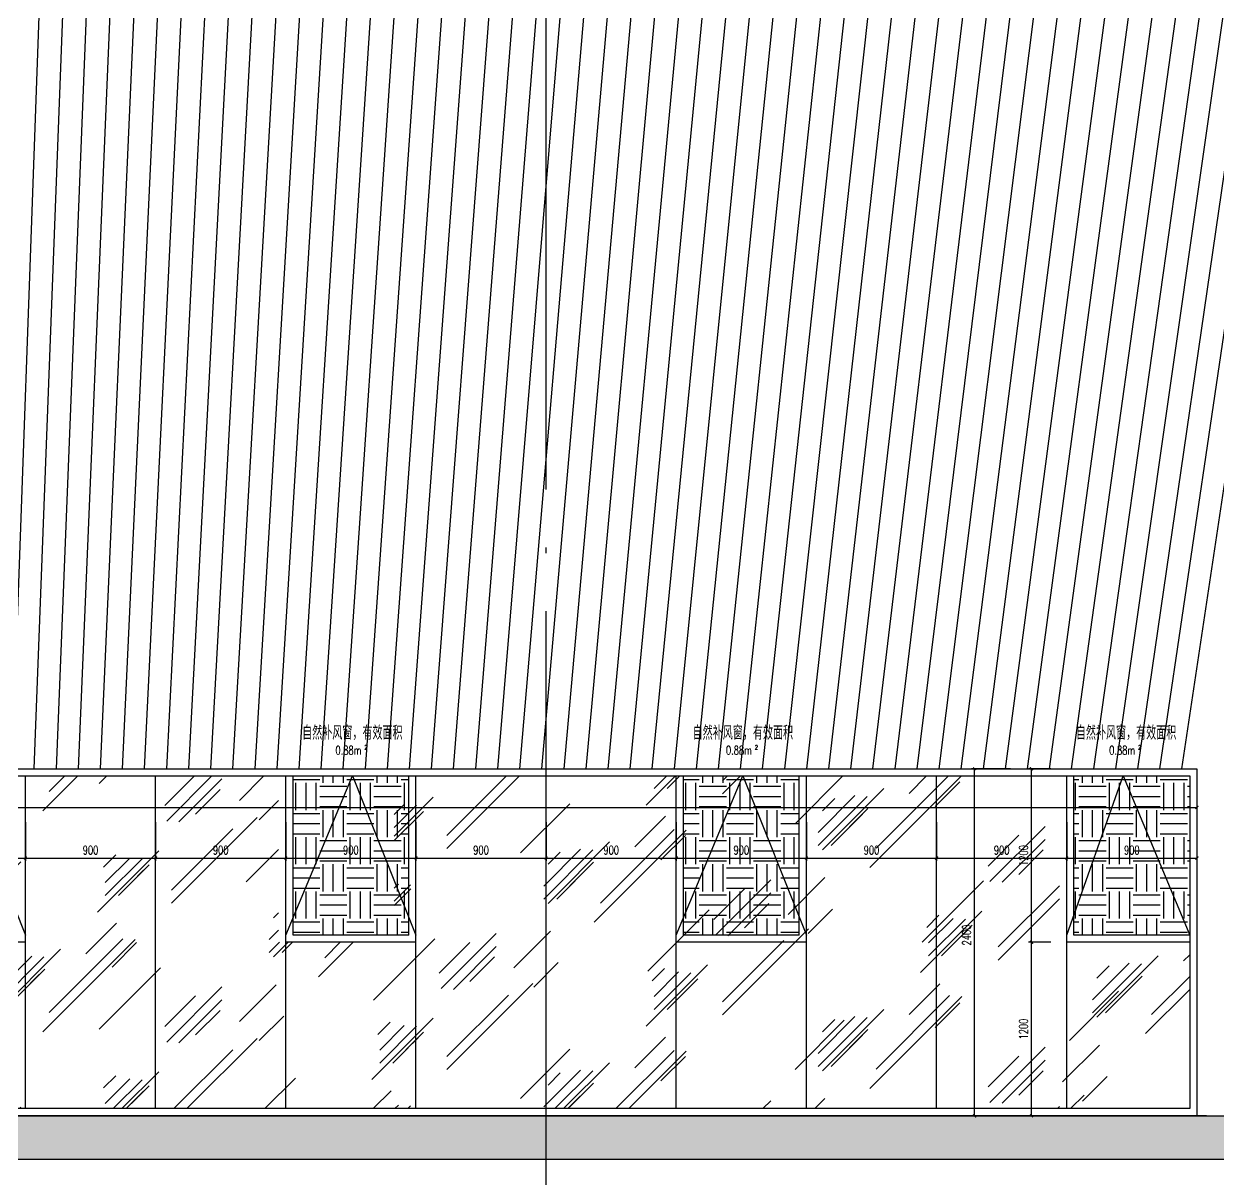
# Model space of a CAD drawing. Extents: x -4210259 to 293730, y -7499 to 868879.
# Drawn here: x -843170 to -834913, y 516800 to 524786 of the extents above; entities that cross this region are included whole.
import ezdxf

# ---------------------------------------------------------------- set-up
doc = ezdxf.new("R2010")
doc.units = 0
doc.header["$LTSCALE"] = 1000
doc.header["$MEASUREMENT"] = 0
doc.linetypes.add('__DASH', pattern=[0.35, 0.25, -0.1])
doc.linetypes.add('DOTE', pattern=[2.4200000000000004, 2, -0.2, 0.02, -0.2])
doc.layers.get('Defpoints').update_dxf_attribs({"color": 210})
for name, color, linetype in [('A-AXIS-DOTE', 14, 'DOTE'), ('A-HATCH-2', 251, 'Continuous'), ('A-LIN-V', 9, 'Continuous'), ('A-WINDOW', 140, 'Continuous'), ('A-门窗表显示尺寸', 160, 'Continuous'), ('AS-WALL', 40, 'Continuous'), ('SPACE', 7, 'Continuous'), ('SPACE_HATCH', 8, 'Continuous'), ('参考线', 8, 'Continuous')]:
    doc.layers.add(name, color=color, linetype=linetype)
doc.layers.add('A-WALL-HATCH', color=8, linetype='Continuous', lineweight=13)
doc.styles.add('_TCH_SPACE', font='SIMPLEX', dxfattribs={"height": 5, "bigfont": 'GBCBIG'})
doc.styles.add('A-DIM_T3', font='SIMPLEX', dxfattribs={"width": 0.7058823529411765, "bigfont": 'GBCBIG'})
doc.dimstyles.new('A-DIM&&20', dxfattribs={"dimtxt": 59.5, "dimasz": 20, "dimexe": 20, "dimexo": 20, "dimgap": 25.25, "dimtad": 1, "dimdec": 0, "dimzin": 0, "dimdsep": 46, "dimtxsty": 'A-DIM_T3', "dimblk": 'ARCHTICK', "dimcen": 0.09, "dimclrt": 7, "dimazin": 2, "dimtfac": 1, "dimtdec": 0, "dimtix": 1, "dimtmove": 2, "dimatfit": 3, "dimfxl": 0, "dimtolj": 1, "dimtzin": 0, "dimarcsym": 0})
pattern_1 = [(0, (0, 0), (187.5, 187.5), [187.5, -187.5]), (0, (0, 70.3125), (187.5, 187.5), [187.5, -187.5]), (0, (0, 140.625), (187.5, 187.5), [187.5, -187.5]), (90, (23.4375, 164.0625), (-187.5, 187.5), [187.5, -187.5]), (90, (93.75, 164.0625), (-187.5, 187.5), [187.5, -187.5]), (90, (164.0625, 164.0625), (-187.5, 187.5), [187.5, -187.5])]

# ---------------------------------------------------------------- blocks, each defined once
blk = doc.blocks.new('_ArchTick')
at = {"color": 0, "linetype": 'ByBlock', "const_width": 0.4}
blk.add_lwpolyline([(-0.5, -0.5), (0.5, 0.5)], dxfattribs=at)
blk = doc.blocks.new('*D1271')
at = {"layer": 'A-门窗表显示尺寸', "color": 0, "lineweight": -2}
for p, q in [((161899.3323832995, 519617.4520265404), (161899.3323832995, 519350.0000000253)), ((182799.3323832988, 519617.4520265404), (182799.3323832988, 519350.0000000253)), ((161899.3323832995, 519370.0000000253), (182799.3323832988, 519370.0000000253))]:
    blk.add_line(p, q, dxfattribs=at)
at = {"layer": 'Defpoints', "color": 0}
for p in [(161899.3323832995, 519637.4520265404), (182799.3323832988, 519637.4520265404), (182799.3323832988, 519370.0000000253)]:
    blk.add_point(p, dxfattribs=at)
at = {"layer": 'A-门窗表显示尺寸', "color": 0, "lineweight": -2, "xscale": 20, "yscale": 20, "zscale": 20, "rotation": 180}
blk.add_blockref('_ArchTick', (161899.3323832995, 519370.0000000253), dxfattribs=at)
at = {"layer": 'A-门窗表显示尺寸', "color": 0, "lineweight": -2, "xscale": 20, "yscale": 20, "zscale": 20}
blk.add_blockref('_ArchTick', (182799.3323832988, 519370.0000000253), dxfattribs=at)
at = {"layer": 'A-门窗表显示尺寸', "color": 7, "insert": (172349.3323832991, 519425.0000000253), "char_height": 59.5, "attachment_point": 5, "style": 'A-DIM_T3'}
blk.add_mtext('\\A1;20900', dxfattribs=at)
blk = doc.blocks.new('*D1272')
at = {"layer": 'A-门窗表显示尺寸', "color": 0, "lineweight": -2}
for p, q in [((181789.3323832988, 518437.4520265644), (181635.6063700412, 518437.4520265644)), ((181655.6063700412, 517237.4520265173), (181655.6063700412, 518437.4520265644)), ((181789.3323832988, 517237.4520265173), (181635.6063700412, 517237.4520265173))]:
    blk.add_line(p, q, dxfattribs=at)
at = {"layer": 'Defpoints', "color": 0}
for p in [(181655.6063700412, 518437.4520265644), (181809.3323832988, 518437.4520265644), (181809.3323832988, 517237.4520265173)]:
    blk.add_point(p, dxfattribs=at)
at = {"layer": 'A-门窗表显示尺寸', "color": 0, "lineweight": -2, "xscale": 20, "yscale": 20, "zscale": 20}
for p, rotation in [((181655.6063700412, 518437.4520265644), 90), ((181655.6063700412, 517237.4520265173), 270)]:
    blk.add_blockref('_ArchTick', p, dxfattribs=dict(at, rotation=rotation))
at = {"layer": 'A-门窗表显示尺寸', "color": 7, "insert": (181600.6063700413, 517837.4520265406), "char_height": 59.5, "attachment_point": 5, "rotation": 90, "style": 'A-DIM_T3'}
blk.add_mtext('\\A1;1200', dxfattribs=at)
blk = doc.blocks.new('*D1273')
at = {"layer": 'A-门窗表显示尺寸', "color": 0, "lineweight": -2}
for p, q in [((181789.3323832988, 519637.4520265406), (181635.6063700412, 519637.4520265406)), ((181655.6063700412, 518437.4520265644), (181655.6063700412, 519637.4520265406)), ((181789.3323832988, 518437.4520265644), (181635.6063700412, 518437.4520265644))]:
    blk.add_line(p, q, dxfattribs=at)
at = {"layer": 'Defpoints', "color": 0}
for p in [(181655.6063700412, 519637.4520265406), (181809.3323832988, 519637.4520265406), (181809.3323832988, 518437.4520265644)]:
    blk.add_point(p, dxfattribs=at)
at = {"layer": 'A-门窗表显示尺寸', "color": 0, "lineweight": -2, "xscale": 20, "yscale": 20, "zscale": 20}
for p, rotation in [((181655.6063700412, 519637.4520265406), 90), ((181655.6063700412, 518437.4520265644), 270)]:
    blk.add_blockref('_ArchTick', p, dxfattribs=dict(at, rotation=rotation))
at = {"layer": 'A-门窗表显示尺寸', "color": 7, "insert": (181600.6063700413, 519037.4520265523), "char_height": 59.5, "attachment_point": 5, "rotation": 90, "style": 'A-DIM_T3'}
blk.add_mtext('\\A1;1200', dxfattribs=at)
blk = doc.blocks.new('*D1274')
at = {"layer": 'A-门窗表显示尺寸', "color": 0, "lineweight": -2}
for p, q in [((181899.3323833118, 519267.4520265404), (181899.3323833118, 519000.0000000253)), ((182799.3323832988, 519267.4520265404), (182799.3323832988, 519000.0000000253)), ((181899.3323833118, 519020.0000000253), (182799.3323832988, 519020.0000000253))]:
    blk.add_line(p, q, dxfattribs=at)
at = {"layer": 'Defpoints', "color": 0}
for p in [(181899.3323833118, 519287.4520265404), (182799.3323832988, 519287.4520265404), (182799.3323832988, 519020.0000000253)]:
    blk.add_point(p, dxfattribs=at)
at = {"layer": 'A-门窗表显示尺寸', "color": 0, "lineweight": -2, "xscale": 20, "yscale": 20, "zscale": 20, "rotation": 180}
blk.add_blockref('_ArchTick', (181899.3323833118, 519020.0000000253), dxfattribs=at)
at = {"layer": 'A-门窗表显示尺寸', "color": 0, "lineweight": -2, "xscale": 20, "yscale": 20, "zscale": 20}
blk.add_blockref('_ArchTick', (182799.3323832988, 519020.0000000253), dxfattribs=at)
at = {"layer": 'A-门窗表显示尺寸', "color": 7, "insert": (182349.3323833053, 519075.0000000253), "char_height": 59.5, "attachment_point": 5, "style": 'A-DIM_T3'}
blk.add_mtext('\\A1;900', dxfattribs=at)
blk = doc.blocks.new('*D1275')
at = {"layer": 'A-门窗表显示尺寸', "color": 0, "lineweight": -2}
for p, q in [((180999.3323833389, 519267.4520265404), (180999.3323833389, 519000.0000000253)), ((181899.3323833118, 519267.4520265404), (181899.3323833118, 519000.0000000253)), ((180999.3323833389, 519020.0000000253), (181899.3323833118, 519020.0000000253))]:
    blk.add_line(p, q, dxfattribs=at)
at = {"layer": 'Defpoints', "color": 0}
for p in [(180999.3323833389, 519287.4520265404), (181899.3323833118, 519287.4520265404), (181899.3323833118, 519020.0000000253)]:
    blk.add_point(p, dxfattribs=at)
at = {"layer": 'A-门窗表显示尺寸', "color": 0, "lineweight": -2, "xscale": 20, "yscale": 20, "zscale": 20, "rotation": 180}
blk.add_blockref('_ArchTick', (180999.3323833389, 519020.0000000253), dxfattribs=at)
at = {"layer": 'A-门窗表显示尺寸', "color": 0, "lineweight": -2, "xscale": 20, "yscale": 20, "zscale": 20}
blk.add_blockref('_ArchTick', (181899.3323833118, 519020.0000000253), dxfattribs=at)
at = {"layer": 'A-门窗表显示尺寸', "color": 7, "insert": (181449.3323833254, 519075.0000000253), "char_height": 59.5, "attachment_point": 5, "style": 'A-DIM_T3'}
blk.add_mtext('\\A1;900', dxfattribs=at)
blk = doc.blocks.new('*D1276')
at = {"layer": 'A-门窗表显示尺寸', "color": 0, "lineweight": -2}
for p, q in [((180099.3323833388, 519267.4520265404), (180099.3323833388, 519000.0000000253)), ((180999.3323833389, 519267.4520265404), (180999.3323833389, 519000.0000000253)), ((180099.3323833388, 519020.0000000253), (180999.3323833389, 519020.0000000253))]:
    blk.add_line(p, q, dxfattribs=at)
at = {"layer": 'Defpoints', "color": 0}
for p in [(180099.3323833388, 519287.4520265404), (180999.3323833389, 519287.4520265404), (180999.3323833389, 519020.0000000253)]:
    blk.add_point(p, dxfattribs=at)
at = {"layer": 'A-门窗表显示尺寸', "color": 0, "lineweight": -2, "xscale": 20, "yscale": 20, "zscale": 20, "rotation": 180}
blk.add_blockref('_ArchTick', (180099.3323833388, 519020.0000000253), dxfattribs=at)
at = {"layer": 'A-门窗表显示尺寸', "color": 0, "lineweight": -2, "xscale": 20, "yscale": 20, "zscale": 20}
blk.add_blockref('_ArchTick', (180999.3323833389, 519020.0000000253), dxfattribs=at)
at = {"layer": 'A-门窗表显示尺寸', "color": 7, "insert": (180549.3323833389, 519075.0000000253), "char_height": 59.5, "attachment_point": 5, "style": 'A-DIM_T3'}
blk.add_mtext('\\A1;900', dxfattribs=at)
blk = doc.blocks.new('*D1277')
at = {"layer": 'A-门窗表显示尺寸', "color": 0, "lineweight": -2}
for p, q in [((179199.3323833388, 519267.4520265404), (179199.3323833388, 519000.0000000253)), ((180099.3323833388, 519267.4520265404), (180099.3323833388, 519000.0000000253)), ((179199.3323833388, 519020.0000000253), (180099.3323833388, 519020.0000000253))]:
    blk.add_line(p, q, dxfattribs=at)
at = {"layer": 'Defpoints', "color": 0}
for p in [(179199.3323833388, 519287.4520265404), (180099.3323833388, 519287.4520265404), (180099.3323833388, 519020.0000000253)]:
    blk.add_point(p, dxfattribs=at)
at = {"layer": 'A-门窗表显示尺寸', "color": 0, "lineweight": -2, "xscale": 20, "yscale": 20, "zscale": 20, "rotation": 180}
blk.add_blockref('_ArchTick', (179199.3323833388, 519020.0000000253), dxfattribs=at)
at = {"layer": 'A-门窗表显示尺寸', "color": 0, "lineweight": -2, "xscale": 20, "yscale": 20, "zscale": 20}
blk.add_blockref('_ArchTick', (180099.3323833388, 519020.0000000253), dxfattribs=at)
at = {"layer": 'A-门窗表显示尺寸', "color": 7, "insert": (179649.3323833388, 519075.0000000253), "char_height": 59.5, "attachment_point": 5, "style": 'A-DIM_T3'}
blk.add_mtext('\\A1;900', dxfattribs=at)
blk = doc.blocks.new('*D1278')
at = {"layer": 'A-门窗表显示尺寸', "color": 0, "lineweight": -2}
for p, q in [((178299.3323833388, 519267.4520265404), (178299.3323833388, 519000.0000000253)), ((179199.3323833388, 519267.4520265404), (179199.3323833388, 519000.0000000253)), ((178299.3323833388, 519020.0000000253), (179199.3323833388, 519020.0000000253))]:
    blk.add_line(p, q, dxfattribs=at)
at = {"layer": 'Defpoints', "color": 0}
for p in [(178299.3323833388, 519287.4520265404), (179199.3323833388, 519287.4520265404), (179199.3323833388, 519020.0000000253)]:
    blk.add_point(p, dxfattribs=at)
at = {"layer": 'A-门窗表显示尺寸', "color": 0, "lineweight": -2, "xscale": 20, "yscale": 20, "zscale": 20, "rotation": 180}
blk.add_blockref('_ArchTick', (178299.3323833388, 519020.0000000253), dxfattribs=at)
at = {"layer": 'A-门窗表显示尺寸', "color": 0, "lineweight": -2, "xscale": 20, "yscale": 20, "zscale": 20}
blk.add_blockref('_ArchTick', (179199.3323833388, 519020.0000000253), dxfattribs=at)
at = {"layer": 'A-门窗表显示尺寸', "color": 7, "insert": (178749.3323833388, 519075.0000000253), "char_height": 59.5, "attachment_point": 5, "style": 'A-DIM_T3'}
blk.add_mtext('\\A1;900', dxfattribs=at)
blk = doc.blocks.new('*D1279')
at = {"layer": 'A-门窗表显示尺寸', "color": 0, "lineweight": -2}
for p, q in [((177399.3323833388, 519267.4520265404), (177399.3323833388, 519000.0000000253)), ((178299.3323833388, 519267.4520265404), (178299.3323833388, 519000.0000000253)), ((177399.3323833388, 519020.0000000253), (178299.3323833388, 519020.0000000253))]:
    blk.add_line(p, q, dxfattribs=at)
at = {"layer": 'Defpoints', "color": 0}
for p in [(177399.3323833388, 519287.4520265404), (178299.3323833388, 519287.4520265404), (178299.3323833388, 519020.0000000253)]:
    blk.add_point(p, dxfattribs=at)
at = {"layer": 'A-门窗表显示尺寸', "color": 0, "lineweight": -2, "xscale": 20, "yscale": 20, "zscale": 20, "rotation": 180}
blk.add_blockref('_ArchTick', (177399.3323833388, 519020.0000000253), dxfattribs=at)
at = {"layer": 'A-门窗表显示尺寸', "color": 0, "lineweight": -2, "xscale": 20, "yscale": 20, "zscale": 20}
blk.add_blockref('_ArchTick', (178299.3323833388, 519020.0000000253), dxfattribs=at)
at = {"layer": 'A-门窗表显示尺寸', "color": 7, "insert": (177849.3323833388, 519075.0000000253), "char_height": 59.5, "attachment_point": 5, "style": 'A-DIM_T3'}
blk.add_mtext('\\A1;900', dxfattribs=at)
blk = doc.blocks.new('*D1280')
at = {"layer": 'A-门窗表显示尺寸', "color": 0, "lineweight": -2}
for p, q in [((176499.3323833388, 519267.4520265404), (176499.3323833388, 519000.0000000253)), ((177399.3323833388, 519267.4520265404), (177399.3323833388, 519000.0000000253)), ((176499.3323833388, 519020.0000000253), (177399.3323833388, 519020.0000000253))]:
    blk.add_line(p, q, dxfattribs=at)
at = {"layer": 'Defpoints', "color": 0}
for p in [(176499.3323833388, 519287.4520265404), (177399.3323833388, 519287.4520265404), (177399.3323833388, 519020.0000000253)]:
    blk.add_point(p, dxfattribs=at)
at = {"layer": 'A-门窗表显示尺寸', "color": 0, "lineweight": -2, "xscale": 20, "yscale": 20, "zscale": 20, "rotation": 180}
blk.add_blockref('_ArchTick', (176499.3323833388, 519020.0000000253), dxfattribs=at)
at = {"layer": 'A-门窗表显示尺寸', "color": 0, "lineweight": -2, "xscale": 20, "yscale": 20, "zscale": 20}
blk.add_blockref('_ArchTick', (177399.3323833388, 519020.0000000253), dxfattribs=at)
at = {"layer": 'A-门窗表显示尺寸', "color": 7, "insert": (176949.3323833388, 519075.0000000253), "char_height": 59.5, "attachment_point": 5, "style": 'A-DIM_T3'}
blk.add_mtext('\\A1;900', dxfattribs=at)
blk = doc.blocks.new('*D1281')
at = {"layer": 'A-门窗表显示尺寸', "color": 0, "lineweight": -2}
for p, q in [((175599.3323833389, 519267.4520265404), (175599.3323833389, 519000.0000000253)), ((176499.3323833388, 519267.4520265404), (176499.3323833388, 519000.0000000253)), ((175599.3323833389, 519020.0000000253), (176499.3323833388, 519020.0000000253))]:
    blk.add_line(p, q, dxfattribs=at)
at = {"layer": 'Defpoints', "color": 0}
for p in [(175599.3323833389, 519287.4520265404), (176499.3323833388, 519287.4520265404), (176499.3323833388, 519020.0000000253)]:
    blk.add_point(p, dxfattribs=at)
at = {"layer": 'A-门窗表显示尺寸', "color": 0, "lineweight": -2, "xscale": 20, "yscale": 20, "zscale": 20, "rotation": 180}
blk.add_blockref('_ArchTick', (175599.3323833389, 519020.0000000253), dxfattribs=at)
at = {"layer": 'A-门窗表显示尺寸', "color": 0, "lineweight": -2, "xscale": 20, "yscale": 20, "zscale": 20}
blk.add_blockref('_ArchTick', (176499.3323833388, 519020.0000000253), dxfattribs=at)
at = {"layer": 'A-门窗表显示尺寸', "color": 7, "insert": (176049.3323833388, 519075.0000000253), "char_height": 59.5, "attachment_point": 5, "style": 'A-DIM_T3'}
blk.add_mtext('\\A1;900', dxfattribs=at)
blk = doc.blocks.new('*D1282')
at = {"layer": 'A-门窗表显示尺寸', "color": 0, "lineweight": -2}
for p, q in [((174699.3323833389, 519267.4520265404), (174699.3323833389, 519000.0000000253)), ((175599.3323833389, 519267.4520265404), (175599.3323833389, 519000.0000000253)), ((174699.3323833389, 519020.0000000253), (175599.3323833389, 519020.0000000253))]:
    blk.add_line(p, q, dxfattribs=at)
at = {"layer": 'Defpoints', "color": 0}
for p in [(174699.3323833389, 519287.4520265404), (175599.3323833389, 519287.4520265404), (175599.3323833389, 519020.0000000253)]:
    blk.add_point(p, dxfattribs=at)
at = {"layer": 'A-门窗表显示尺寸', "color": 0, "lineweight": -2, "xscale": 20, "yscale": 20, "zscale": 20, "rotation": 180}
blk.add_blockref('_ArchTick', (174699.3323833389, 519020.0000000253), dxfattribs=at)
at = {"layer": 'A-门窗表显示尺寸', "color": 0, "lineweight": -2, "xscale": 20, "yscale": 20, "zscale": 20}
blk.add_blockref('_ArchTick', (175599.3323833389, 519020.0000000253), dxfattribs=at)
at = {"layer": 'A-门窗表显示尺寸', "color": 7, "insert": (175149.3323833389, 519075.0000000253), "char_height": 59.5, "attachment_point": 5, "style": 'A-DIM_T3'}
blk.add_mtext('\\A1;900', dxfattribs=at)
blk = doc.blocks.new('*D1283')
at = {"layer": 'A-门窗表显示尺寸', "color": 0, "lineweight": -2}
for p, q in [((173799.3323833386, 519267.4520265404), (173799.3323833386, 519000.0000000253)), ((174699.3323833389, 519267.4520265404), (174699.3323833389, 519000.0000000253)), ((173799.3323833386, 519020.0000000253), (174699.3323833389, 519020.0000000253))]:
    blk.add_line(p, q, dxfattribs=at)
at = {"layer": 'Defpoints', "color": 0}
for p in [(173799.3323833386, 519287.4520265404), (174699.3323833389, 519287.4520265404), (174699.3323833389, 519020.0000000253)]:
    blk.add_point(p, dxfattribs=at)
at = {"layer": 'A-门窗表显示尺寸', "color": 0, "lineweight": -2, "xscale": 20, "yscale": 20, "zscale": 20, "rotation": 180}
blk.add_blockref('_ArchTick', (173799.3323833386, 519020.0000000253), dxfattribs=at)
at = {"layer": 'A-门窗表显示尺寸', "color": 0, "lineweight": -2, "xscale": 20, "yscale": 20, "zscale": 20}
blk.add_blockref('_ArchTick', (174699.3323833389, 519020.0000000253), dxfattribs=at)
at = {"layer": 'A-门窗表显示尺寸', "color": 7, "insert": (174249.3323833387, 519075.0000000253), "char_height": 59.5, "attachment_point": 5, "style": 'A-DIM_T3'}
blk.add_mtext('\\A1;900', dxfattribs=at)
blk = doc.blocks.new('*D1297')
at = {"layer": 'A-门窗表显示尺寸', "color": 0, "lineweight": -2}
for p, q in [((181509.3323832988, 519637.4520265406), (181241.8803567838, 519637.4520265406)), ((181261.8803567838, 517237.4520265173), (181261.8803567838, 519637.4520265406)), ((181509.3323832988, 517237.4520265173), (181241.8803567838, 517237.4520265173))]:
    blk.add_line(p, q, dxfattribs=at)
at = {"layer": 'Defpoints', "color": 0}
for p in [(181261.8803567838, 519637.4520265406), (181529.3323832988, 519637.4520265406), (181529.3323832988, 517237.4520265173)]:
    blk.add_point(p, dxfattribs=at)
at = {"layer": 'A-门窗表显示尺寸', "color": 0, "lineweight": -2, "xscale": 20, "yscale": 20, "zscale": 20}
for p, rotation in [((181261.8803567838, 519637.4520265406), 90), ((181261.8803567838, 517237.4520265173), 270)]:
    blk.add_blockref('_ArchTick', p, dxfattribs=dict(at, rotation=rotation))
at = {"layer": 'A-门窗表显示尺寸', "color": 7, "insert": (181206.8803567837, 518487.4520265287), "char_height": 59.5, "attachment_point": 5, "rotation": 90, "style": 'A-DIM_T3'}
blk.add_mtext('\\A1;2400', dxfattribs=at)
blk = doc.blocks.new('C21024-M')
at = {"layer": 'SPACE', "color": 1, "style": '_TCH_SPACE'}
for p in [(176612.4980203777, 519837.4520265521), (176612.4980203777, 519837.4520265521), (179312.4980203777, 519837.452026552), (179312.4980203777, 519837.4520265521), (181962.4980203377, 519837.4520265352)]:
    blk.add_text('自然补风窗，有效面积', height=96.45390070921985, dxfattribs=at).set_placement(p)
at = {"layer": 'SPACE', "color": 1, "style": '_TCH_SPACE', "width": 0.7058823529411765}
for s, height, p in [('0.88m', 59.5, (176842.7320629309, 519735.0770265521)), ('0.88m', 59.5, (176842.7320629309, 519735.0770265521)), ('2', 29.75, (177042.7320629309, 519770.0770265521)), ('2', 29.75, (177042.7320629309, 519770.0770265521)), ('0.88m', 59.5, (179542.7320629309, 519735.077026552)), ('0.88m', 59.5, (179542.7320629309, 519735.0770265521)), ('2', 29.75, (179742.7320629309, 519770.077026552)), ('2', 29.75, (179742.7320629309, 519770.0770265521)), ('0.88m', 59.5, (182192.7320628909, 519735.0770265352)), ('2', 29.75, (182392.7320628909, 519770.0770265352))]:
    blk.add_text(s, height=height, dxfattribs=at).set_placement(p)
blk.add_wipeout([(161899.3323832997, 517237.4520265405), (182799.33238329875, 517237.4520265172), (182799.33238329878, 519637.4520265405), (161899.3323832997, 519637.4520265643)]).dxf.layer = '参考线'
at = {"layer": 'A-WALL-HATCH'}
h = blk.add_hatch(dxfattribs=at)
h.set_pattern_fill('玻璃2', color=256, scale=100, angle=180)
h.set_pattern_definition([(45, (1568211.067298129, 60.00000002532033), (0, 1527.350647362943), [600, -360, 600, -360, 240, -523.28157]), (45, (1568181.067298129, 90.00000002532033), (0, 1527.350647362943), [480, -600, 360, -360, 420, -463.28157]), (45, (1568181.067298129, 180.0000000253203), (0, 1527.350647362943), [360, -720, 240, -360, 540, -463.28157]), (45, (1568271.067298129, 90.00000002532033), (0, 1527.350647362943), [360, -720, 300, -1303.2815]), (45, (1568361.067298129, 180.0000000253203), (0, 1527.350647362943), [180, -900, 120, -1483.2815]), (45, (1568211.067298129, 330.0000000253203), (0, 1527.350647362943), [120, -900, 120, -480, 300, -763.28157]), (45, (1568751.067298129, 240.0000000253203), (0, 1527.350647362943), [600, -900, 720, -475.28157]), (45, (1568751.067298129, 150.0000000253203), (0, 1527.350647362943), [840, -600, 900, -355.28157]), (45, (1568901.067298129, 270.0000000253203), (0, -1697.056274847714), [600, -840, 480, -763.28157]), (45, (1568811.067298129, 450.0000000253203), (0, 1527.350647362943), [300, -1200, 360, -823.28157]), (45, (1568991.067298129, 360.0000000253203), (0, 1527.350647362943), [240, -1200, 240, -1003.2815])])
h.paths.add_polyline_path([(182749.3323833151, 517287.4520265208), (161949.3323833076, 517287.4520265306), (161949.3323832997, 518437.4520265355), (162849.3323832867, 518437.4520265642), (162849.3323832867, 519587.4520265404), (167449.3323833388, 519587.4520265404), (167449.3323833388, 518437.452026514), (168249.3323833388, 518437.4520265141), (168249.3323833388, 519587.4520265404), (171949.3323833388, 519587.4520265404), (171949.3323833388, 518437.4520265143), (172749.3323833388, 518437.4520265142), (172749.3323833388, 519587.4520265403), (176449.3323833388, 519587.4520265404), (176449.3323833388, 518437.4520265143), (177249.3323833388, 518437.4520265142), (177249.3323833388, 519587.4520265403), (181849.3323833118, 519587.4520265404), (181849.3323833118, 518437.4520265642), (182749.3323832988, 518437.4520265306)])
at = {"layer": 'SPACE_HATCH'}
h = blk.add_hatch(dxfattribs=at)
h.set_pattern_fill('土壤', color=1, scale=50, style=0)
h.set_pattern_definition(pattern_1)
h.paths.add_polyline_path([(177349.3323832613, 518487.4520264065), (176549.3323832671, 518487.4520266579), (176549.3323834057, 519587.4520265325), (177349.3323833758, 519587.4520266025)])
h = blk.add_hatch(dxfattribs=at)
h.set_pattern_fill('土壤', color=1, scale=50, style=0)
h.set_pattern_definition(pattern_1)
h.paths.add_polyline_path([(177349.3323832613, 518487.4520264066), (176549.3323832671, 518487.452026658), (176549.3323834057, 519587.4520265326), (177349.3323833758, 519587.4520266025)])
h = blk.add_hatch(dxfattribs=at)
h.set_pattern_fill('土壤', color=1, scale=50, style=0)
h.set_pattern_definition(pattern_1)
h.paths.add_polyline_path([(180049.3323832613, 518487.4520264065), (179249.3323832671, 518487.4520266579), (179249.3323834057, 519587.4520265324), (180049.3323833758, 519587.4520266024)])
h = blk.add_hatch(dxfattribs=at)
h.set_pattern_fill('土壤', color=1, scale=50, style=0)
h.set_pattern_definition(pattern_1)
h.paths.add_polyline_path([(180049.3323832613, 518487.4520264065), (179249.3323832671, 518487.4520266579), (179249.3323834057, 519587.4520265325), (180049.3323833758, 519587.4520266025)])
h = blk.add_hatch(dxfattribs=at)
h.set_pattern_fill('土壤', color=1, scale=50, style=0)
h.set_pattern_definition(pattern_1)
h.paths.add_polyline_path([(182749.3323832365, 518487.4520264544), (181949.3323832809, 518487.4520267898), (181949.3323834297, 519587.4520265012), (182749.3323833751, 519587.4520265647)])
at = {"layer": 'A-WINDOW'}
for p, q in [((174699.3323833388, 517287.4520265217), (174699.3323833388, 519587.4520265404)), ((175599.3323833388, 517287.4520265217), (175599.3323833388, 519587.4520265404)), ((176499.3323833388, 517287.4520265217), (176499.3323833388, 519587.4520265404)), ((176549.3323833388, 518487.4520265312), (176549.3323833388, 519587.4520265572)), ((177349.3323833388, 518487.4520265311), (177349.3323833388, 519587.4520265572)), ((177399.3323833388, 517287.4520265217), (177399.3323833388, 519587.4520265404)), ((178299.3323833388, 517287.4520265217), (178299.3323833388, 519587.4520265404)), ((179199.3323833388, 517287.4520265217), (179199.3323833388, 519587.4520265404)), ((179249.3323833388, 518487.4520265311), (179249.3323833388, 519587.4520265572)), ((180049.3323833388, 518487.452026531), (180049.3323833388, 519587.4520265572)), ((180099.3323833388, 517287.4520265217), (180099.3323833388, 519587.4520265404)), ((180999.3323833388, 517287.4520265217), (180999.3323833388, 519587.4520265404)), ((181899.3323833118, 517287.4520265217), (181899.3323833118, 519587.4520265404)), ((181949.3323833118, 518487.4520265642), (181949.3323833118, 519587.4520265404)), ((174699.3323833388, 518437.4520265311), (173799.3323833388, 518437.4520265312)), ((177399.3323833388, 518437.4520265311), (176499.3323833388, 518437.4520265312)), ((177349.3323833388, 518487.4520265311), (176549.3323833388, 518487.4520265312)), ((180099.3323833388, 518437.452026531), (179199.3323833388, 518437.4520265311)), ((180049.3323833388, 518487.452026531), (179249.3323833388, 518487.4520265311)), ((182749.3323832853, 518437.4520265642), (181899.3323833121, 518437.4520265642)), ((182749.3323832853, 518487.4520265642), (181949.3323833118, 518487.4520265642))]:
    blk.add_line(p, q, dxfattribs=at)
for points in [[(182799.3323832988, 517237.4520265171), (161899.3323832997, 517237.4520265404), (161899.3323832997, 519637.4520265404), (182799.3323832988, 519637.4520265404)], [(182749.3323832988, 517287.4520265172), (161949.3323832997, 517287.4520265402), (161949.3323832997, 519587.4520265404), (182749.3323832988, 519587.4520265404)]]:
    blk.add_lwpolyline(points, close=True, dxfattribs=at)
for points in [[(173799.3323833388, 518487.4520265142), (174259.999990982, 519587.4520265235), (174699.3323833388, 518487.4520265142)], [(176499.3323833388, 518487.4520265142), (176959.999990982, 519587.4520265235), (177399.3323833388, 518487.4520265142)], [(179199.3323833388, 518487.4520265141), (179659.999990982, 519587.4520265234), (180099.3323833388, 518487.4520265141)], [(181899.3323833121, 518487.4520265642), (182289.999990982, 519587.4520265404), (182749.3323832988, 518487.4520265288)]]:
    blk.add_lwpolyline(points, dxfattribs=at)
at = {"layer": 'A-门窗表显示尺寸'}
for p1, p2, distance, picture, middle in [((161899.3323832995, 519637.4520265404), (182799.3323832988, 519637.4520265404), -267.45202651509317, '*D1271', (172349.3323832991, 519425.0000000253)), ((181809.3323832988, 518437.4520265642), (181809.3323832988, 519637.4520265404), 153.7260132576048, '*D1273', (181600.6063700413, 519037.4520265523)), ((173799.3323833386, 519287.4520265404), (174699.3323833389, 519287.4520265404), -267.45202651509317, '*D1283', (174249.3323833387, 519075.0000000253)), ((174699.3323833389, 519287.4520265404), (175599.3323833389, 519287.4520265404), -267.45202651509317, '*D1282', (175149.3323833389, 519075.0000000253)), ((175599.3323833389, 519287.4520265404), (176499.3323833388, 519287.4520265404), -267.45202651509317, '*D1281', (176049.3323833388, 519075.0000000253)), ((176499.3323833388, 519287.4520265404), (177399.3323833388, 519287.4520265404), -267.45202651509317, '*D1280', (176949.3323833388, 519075.0000000253)), ((177399.3323833388, 519287.4520265404), (178299.3323833388, 519287.4520265404), -267.45202651509317, '*D1279', (177849.3323833388, 519075.0000000253)), ((178299.3323833388, 519287.4520265404), (179199.3323833388, 519287.4520265404), -267.45202651509317, '*D1278', (178749.3323833388, 519075.0000000253)), ((179199.3323833388, 519287.4520265404), (180099.3323833388, 519287.4520265404), -267.45202651509317, '*D1277', (179649.3323833388, 519075.0000000253)), ((180099.3323833388, 519287.4520265404), (180999.3323833389, 519287.4520265404), -267.45202651509317, '*D1276', (180549.3323833389, 519075.0000000253)), ((180999.3323833389, 519287.4520265404), (181899.3323833118, 519287.4520265404), -267.45202651509317, '*D1275', (181449.3323833254, 519075.0000000253)), ((181899.3323833118, 519287.4520265404), (182799.3323832988, 519287.4520265404), -267.45202651509317, '*D1274', (182349.3323833053, 519075.0000000253)), ((181809.3323832988, 517237.4520265171), (181809.3323832988, 518437.4520265642), 153.7260132576048, '*D1272', (181600.6063700413, 517837.4520265406))]:
    dim = blk.add_aligned_dim(p1=p1, p2=p2, distance=distance, dimstyle='A-DIM&&20', dxfattribs=at)
    dim.commit()
    dim.dimension.update_dxf_attribs({"geometry": picture, "text_midpoint": middle})
dim = blk.add_linear_dim(base=(181261.8803567838, 519637.4520265406), p1=(181529.3323832988, 517237.4520265171), p2=(181529.3323832988, 519637.4520265404), angle=90, dimstyle='A-DIM&&20', dxfattribs=at)
dim.commit()
dim.dimension.update_dxf_attribs({"geometry": '*D1297', "text_midpoint": (181206.8803567837, 518487.4520265287), "dimtype": 161})

msp = doc.modelspace()

# ---------------------------------------------------------------- linework, layer by layer
at = {"layer": 'AS-WALL'}
msp.add_line((-910418.4693499592, 516937.4520265246), (-738393.4841132975, 516937.4520265246), dxfattribs=at)

# ---------------------------------------------------------------- block references
at = {"layer": 'A-LIN-V'}
msp.add_blockref('C21024-M', (-1017858.664766597, 0), dxfattribs=at)

# ---------------------------------------------------------------- next in the draw order: hatches: boundary and pattern name
at = {"layer": 'A-HATCH-2'}
h = msp.add_hatch(dxfattribs=at)
h.set_pattern_fill('ANSI31', color=256, scale=150, angle=135)
h.set_pattern_definition([(90, (-40599514146.95641, -3384804562.000004), (-238.125, -1.848892746611746e-30), [])])
h.paths.add_polyline_path([(-832759.3323424008, 517237.4520265266), (-855959.3323832976, 517237.4520265404), (-835059.3323832983, 517237.4520265171), (-835059.3323832983, 519637.4520265404), (-856059.3323832853, 519637.4520265404), (-856059.3323832853, 517237.4520265287), (-859780, 517237.4520265209), (-859759.3323701432, 517237.452026539), (-858259.3323699716, 517237.452026539), (-858259.3323699719, 534887.4520265248), (-832759.3323424011, 534887.4520265249)])
h = msp.add_hatch(dxfattribs=at)
h.set_pattern_fill('ANSI38', color=256, scale=150)
h.set_pattern_definition([(45, (0, 0), (-168.3798022700466, 168.3798022700466), []), (135, (0, 0), (-505.1394068101398, 168.3798022700467), [595.3125, -357.1875])])
h.paths.add_polyline_path([(-769559.3323833103, 517237.4520265249), (-745359.3325523962, 517237.4520265249), (-745359.3325523962, 516937.4520265246), (-769559.3323833103, 516937.4520265246)])
h.paths.add_polyline_path([(-777259.3323626939, 517237.4520265249), (-774559.3323833233, 517237.4520265249), (-774559.3323833233, 516937.4520265245), (-777259.3323626939, 516937.4520265245)])
h.paths.add_polyline_path([(-823059.3323833212, 516937.4520265245), (-778759.3323427011, 516937.4520265245), (-778759.3323427011, 517237.4520265249), (-823059.3323833212, 517237.4520265249)])
h.paths.add_polyline_path([(-831259.3323623936, 517237.4520265392), (-829059.3323833038, 517237.4520265392), (-829059.3323833038, 516937.4520265246), (-831259.3323623936, 516937.4520265246)])
h.paths.add_polyline_path([(-877559.332383292, 516937.4520265246), (-832759.3323424009, 516937.4520265246), (-832759.3323424009, 517237.4520265248), (-877559.332383292, 517237.4520265248)])
h.paths.add_polyline_path([(-885259.3323624021, 516937.4520265246), (-882559.3323833051, 516937.4520265246), (-882559.3323833051, 517237.452026514), (-885259.3323624021, 517237.452026514)])
h.paths.add_polyline_path([(-903359.3323865014, 517237.4520265246), (-886759.3323424095, 517237.4520265246), (-886759.3323424095, 516937.4520265246), (-903359.3323865014, 516937.4520265246)])

# ---------------------------------------------------------------- next in the draw order: linework, layer by layer
at = {"layer": 'A-AXIS-DOTE', "ltscale": 2}
msp.add_line((-839559.3323832984, 511887.4520265246), (-839559.3323832984, 538485.0684404817), dxfattribs=at)
at = {"layer": 'A-AXIS-DOTE', "linetype": '__DASH', "ltscale": 2}
msp.add_line((-738393.4841132975, 517237.4520265249), (-910418.469349959, 517237.4520265246), dxfattribs=at)
at = {"layer": 'A-LIN-V'}
msp.add_line((-903359.3323865014, 517237.4520265246), (-745359.3325523962, 517237.4520265249), dxfattribs=at)

doc.saveas('drawing.dxf')
